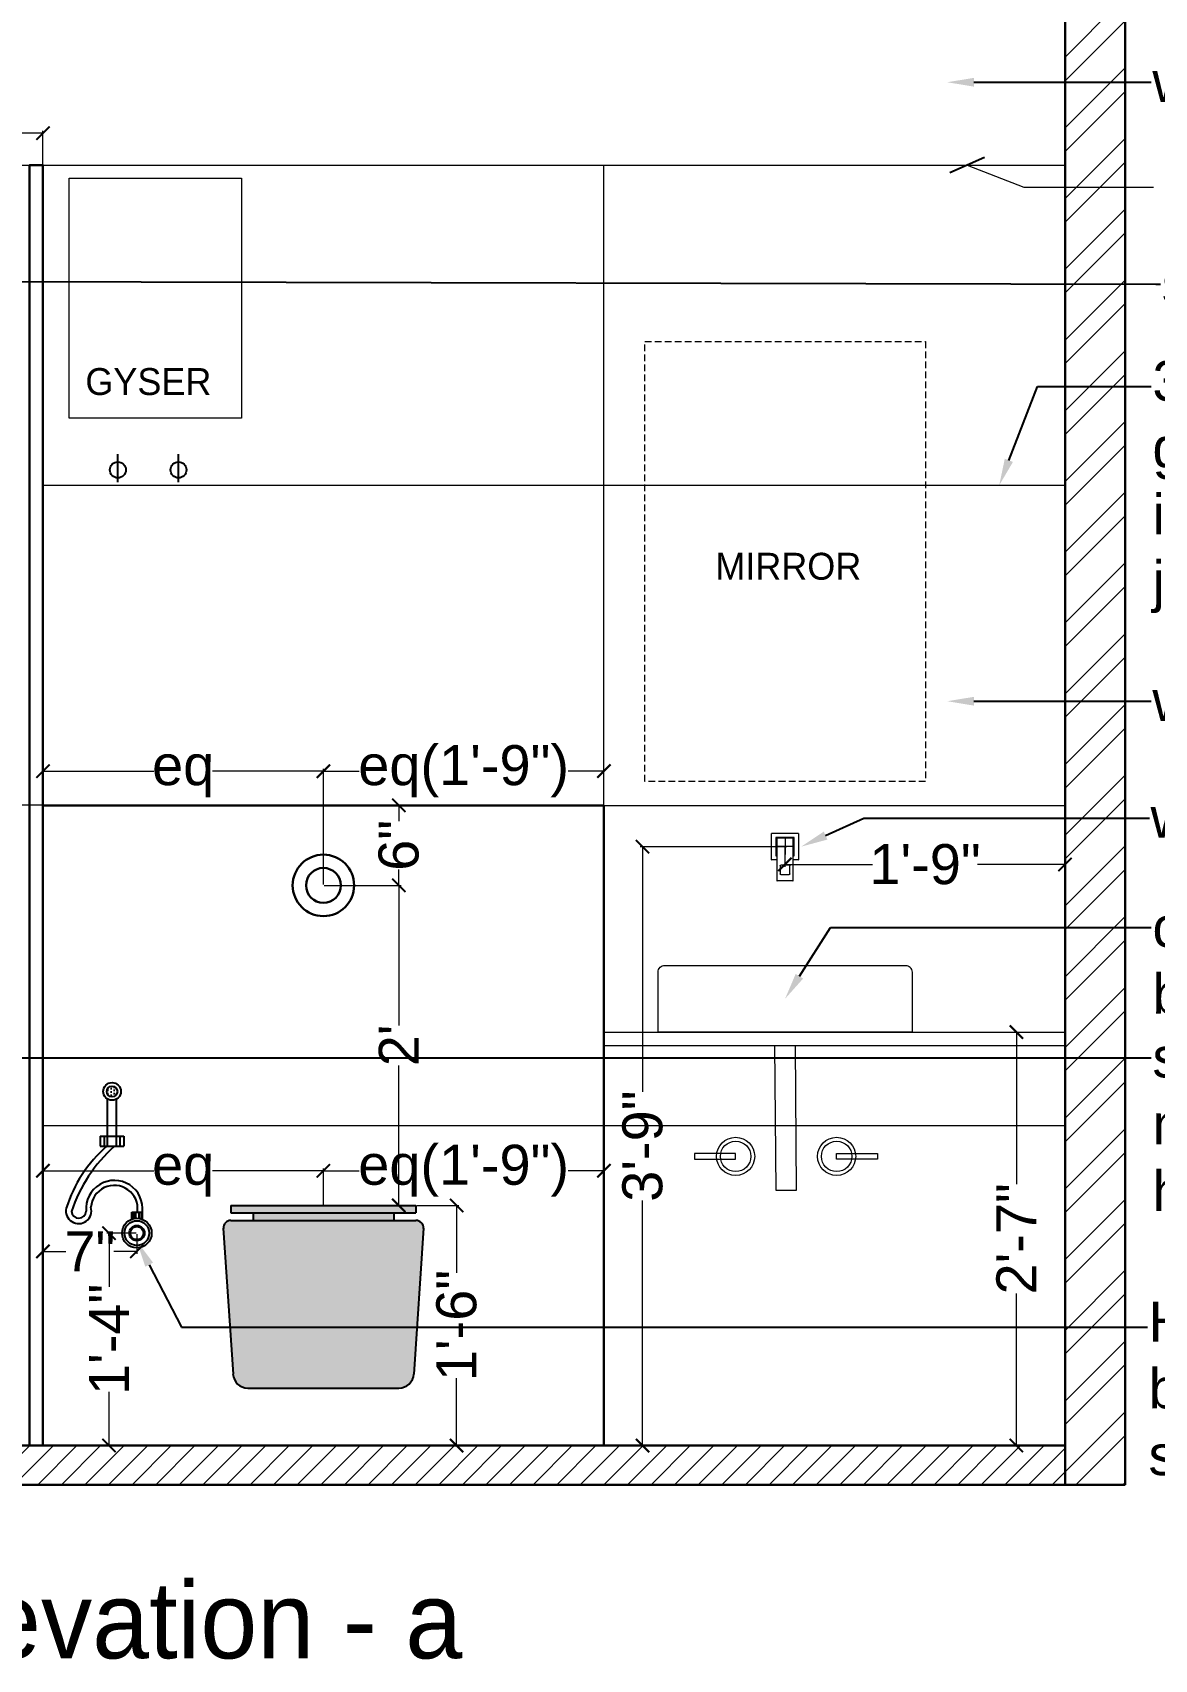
# Model space of a CAD drawing. Header units: millimetres. Extents: x 56222 to 3066687, y -650199 to -121287.
# Drawn here: x 155892.5 to 155976.6, y -181082.9 to -180960.9 of the extents above; entities that cross this region are included whole.
import ezdxf
from ezdxf import colors
from ezdxf.entities.mleader import LeaderData, LeaderLine
from ezdxf.math import Vec2, Vec3

# ---------------------------------------------------------------- set-up
doc = ezdxf.new("R2010")
doc.units = ezdxf.units.MM
doc.header["$MEASUREMENT"] = 0
doc.header["$PDMODE"] = 35
doc.linetypes.add('00 . GROUND FLOOR$0$DASHED', pattern=[0.75, 0.5, -0.25])
doc.layers.get('Defpoints').update_dxf_attribs({"color": 220})
for name, color, linetype, lineweight in [('dim05', 1, 'Continuous', 13), ('ELEC.', 5, 'Continuous', 20), ('Flooring', 253, 'Continuous', 30), ('FURNITUER', 250, 'Continuous', 13), ('FURNITURE', 32, 'Continuous', 9), ('HACHA', 253, 'Continuous', 5), ('INT-MISCELLENOUS', 250, 'Continuous', 0), ('LABALLING', 1, 'Continuous', 25), ('sec. mark', 5, 'Continuous', 25), ('Text', 7, 'Continuous', 15), ('TILE', 14, 'Continuous', 9), ('UTILITY', 48, 'Continuous', 9), ('wall', 7, 'Continuous', 30)]:
    doc.layers.add(name, color=color, linetype=linetype, lineweight=lineweight)
doc.layers.add('hatch', color=253, linetype='Continuous', lineweight=0, transparency=0.4)
doc.layers.add('SANIT', color=232, linetype='Continuous')
doc.layers.add('str coll', color=6, linetype='Continuous')
doc.styles.add('Aerial', font='arial.ttf')
doc.styles.add('DATE', font='swissc.ttf', dxfattribs={"height": 6.75})
doc.styles.get("Standard").update_dxf_attribs({"font": 'arial.ttf', "height": 6})
doc.styles.add('TALIB PATEL', font='swissk.ttf', dxfattribs={"height": 7.5})
doc.styles.add('The Thakors 3 inches', font='arial.ttf', dxfattribs={"height": 3})
doc.dimstyles.new('NEW ', dxfattribs={"dimtxt": 3, "dimasz": 2, "dimexe": 1, "dimexo": 1, "dimgap": 0.089996, "dimtad": 0, "dimtoh": 1, "dimzin": 3, "dimdsep": 46, "dimlunit": 4, "dimtxsty": 'Aerial', "dimblk": 'OBLIQUE', "dimcen": 0.089996, "dimdle": 1, "dimclrd": 252, "dimclre": 252, "dimclrt": 7, "dimadec": 0, "dimazin": 1, "dimtfac": 1, "dimtdec": 0, "dimtofl": 0, "dimtmove": 1, "dimatfit": 3, "dimldrblk": 'OBLIQUE', "dimfxl": 1, "dimtolj": 1, "dimtzin": 0, "dimlwd": 5, "dimlwe": 5, "dimarcsym": 0})
doc.dimstyles.new('The Thakors 3 inches', dxfattribs={"dimtxt": 3, "dimasz": 1, "dimexe": 0.179993, "dimexo": 0.0625, "dimgap": 0.089996, "dimtad": 0, "dimzin": 0, "dimdsep": 46, "dimlunit": 4, "dimtxsty": 'The Thakors 3 inches', "dimblk": 'ARCHTICK', "dimcen": 0.089996, "dimclrd": 256, "dimclre": 252, "dimclrt": 256, "dimadec": 0, "dimazin": 0, "dimtfac": 0.799988, "dimtofl": 0, "dimtmove": 1, "dimatfit": 3, "dimfxl": 1, "dimtolj": 1, "dimtzin": 0, "dimlwd": -1, "dimlwe": 13, "dimarcsym": 0})

# ---------------------------------------------------------------- blocks, each defined once
blk = doc.blocks.new('sda sdasd')
at = {"ltscale": 0.25, "true_color": 0xffffff}
h = blk.add_hatch(color=7, dxfattribs=at)
h.dxf.hatch_style = 1
h.paths.add_polyline_path([(46521.76, -32072.17, 0.433848), (46521.2, -32071.58), (46507.32, -32071.58, 0.433848), (46506.76, -32072.17), (46507.49, -32083.1, 0.394848), (46508.6, -32084.15), (46519.92, -32084.15, 0.394848), (46521.03, -32083.1)])
h.paths.add_polyline_path([(46521.2, -32070.46), (46507.32, -32070.46), (46507.32, -32071.02), (46521.2, -32071.02)])
h.paths.add_polyline_path([(46519.53, -32071.02), (46508.99, -32071.02), (46508.99, -32071.58), (46519.53, -32071.58)])
at = {"layer": 'SANIT'}
for p, q in [((46507.32, -32070.46), (46507.32, -32071.02)), ((46507.32, -32070.46), (46521.2, -32070.46)), ((46521.2, -32070.46), (46521.2, -32071.02)), ((46507.32, -32071.02), (46521.2, -32071.02)), ((46507.32, -32071.58), (46521.2, -32071.58)), ((46508.99, -32071.02), (46508.99, -32071.58)), ((46519.53, -32071.02), (46519.53, -32071.58)), ((46506.76, -32072.17), (46507.49, -32083.1)), ((46521.76, -32072.17), (46521.03, -32083.1)), ((46508.6, -32084.15), (46519.92, -32084.15))]:
    blk.add_line(p, q, dxfattribs=at)
for centre, radius, start, end in [((46507.32, -32072.14), 0.558, 90, 183.8141), ((46521.2, -32072.14), 0.558, 356.1859, 90), ((46508.6, -32083.03), 1.12, 183.8141, 270), ((46519.92, -32083.03), 1.12, 270, 356.1859)]:
    blk.add_arc(centre, radius, start, end, dxfattribs=at)
blk = doc.blocks.new('HANDSPRAY')
at = {"layer": 'SANIT'}
h = blk.add_hatch(dxfattribs=at)
h.set_pattern_fill('DOTS', color=256, scale=100, angle=270, style=0)
h.set_pattern_definition([(90, (24140.49514, 35168.0262), (0.2395833333, 0.1197916667), [0, -0.2395833333])])
h.paths.add_polyline_path([(20863.85, 3019.23, -1), (20863.05, 3019.23, -1)])
for p, q in [((20863.11, 3015.12), (20863.11, 3018.66)), ((20863.79, 3015.12), (20863.79, 3018.66)), ((20862.56, 3015.89), (20862.86, 3015.89)), ((20862.56, 3015.89), (20862.56, 3015.12)), ((20862.86, 3015.89), (20862.86, 3015.12)), ((20864.04, 3015.89), (20864.33, 3015.89)), ((20864.04, 3015.89), (20864.04, 3015.12)), ((20864.33, 3015.89), (20864.33, 3015.12)), ((20862.56, 3015.12), (20864.33, 3015.12)), ((20864.94, 3010.18), (20865.73, 3010.18)), ((20864.94, 3009.63), (20864.94, 3010.18)), ((20865.05, 3010.18), (20865.05, 3009.68)), ((20865.17, 3009.53), (20865.17, 3009.52)), ((20865.21, 3010.18), (20865.21, 3009.71)), ((20865.47, 3010.18), (20865.47, 3009.7)), ((20865.5, 3009.53), (20865.5, 3009.51)), ((20865.63, 3010.18), (20865.63, 3009.66)), ((20865.73, 3009.63), (20865.73, 3010.18))]:
    blk.add_line(p, q, dxfattribs=at)
blk.add_lwpolyline([(20862.86, 3015.89), (20864.33, 3015.89)], dxfattribs=at)
for centre, radius in [((20863.45, 3019.23), 0.663), ((20863.45, 3019.23), 0.398), ((20865.31, 3008.61), 1.11), ((20865.31, 3008.61), 0.929), ((20865.31, 3008.61), 0.575), ((20865.31, 3008.61), 0.486)]:
    blk.add_circle(centre, radius, dxfattribs=at)
for centre, radius, start, end in [((20869.69, 3007.47), 10.13, 130.9639, 162.7048), ((20871.18, 3006.67), 11.34, 131.8666, 161.6382), ((20863.62, 3010.44), 2.12, 353.1553, 184.7321), ((20863.62, 3010.44), 1.75, 353.1553, 176.3727), ((20860.95, 3010.28), 0.955, 168.0925, 16.222), ((20860.96, 3010.27), 0.543, 182.6562, 359.3006)]:
    blk.add_arc(centre, radius, start, end, dxfattribs=at)
blk = doc.blocks.new('28')
at = {"layer": 'INT-MISCELLENOUS'}
for p, q in [((2733.9, 15158.2), (2733.9, 15225.2)), ((2734.4, 15225.7), (2801.4, 15225.7)), ((2801.9, 15225.2), (2801.9, 15158.2)), ((2744.3, 15214.9), (2744.3, 15168.6)), ((2744.3, 15213.6), (2744.3, 15169.9)), ((2744.5, 15213.6), (2744.5, 15169.9)), ((2791.1, 15215.4), (2744.8, 15215.4)), ((2746.2, 15213), (2745, 15190.5)), ((2745, 15190.5), (2745, 15169.3)), ((2789.8, 15215.3), (2746.1, 15215.3)), ((2789.8, 15215.1), (2746.1, 15215.1)), ((2746.2, 15213), (2747.5, 15211.6)), ((2789.1, 15213.5), (2746.7, 15213.5)), ((2747.5, 15211.6), (2747.5, 15104.8)), ((2787.9, 15191.7), (2747.9, 15191.7)), ((2762.9, 15191.7), (2772.9, 15191.7)), ((2767.9, 15211.7), (2767.9, 15171.7)), ((2788.3, 15211.6), (2789.6, 15213)), ((2788.3, 15104.8), (2788.3, 15211.6)), ((2790.9, 15190.5), (2789.6, 15213)), ((2790.9, 15169.3), (2790.9, 15190.5)), ((2791.3, 15169.9), (2791.3, 15213.6)), ((2791.5, 15169.9), (2791.5, 15213.6)), ((2791.6, 15168.6), (2791.6, 15214.9)), ((2747.3, 15157.7), (2734.4, 15157.7)), ((2745.5, 15168.8), (2745.5, 15168.8)), ((2745.5, 15168.8), (2747.3, 15168.8)), ((2746.1, 15168.3), (2747.3, 15168.3)), ((2746.1, 15168.1), (2747.3, 15168.1)), ((2747.3, 15166.5), (2747.3, 15104.8)), ((2755.7, 15142.8), (2755.7, 15122.3)), ((2778.2, 15144.8), (2757.7, 15144.8)), ((2780.2, 15122.3), (2780.2, 15142.8)), ((2788.5, 15104.8), (2788.5, 15166.5)), ((2801.4, 15157.7), (2788.5, 15157.7)), ((2788.6, 15168.8), (2790.4, 15168.8)), ((2788.6, 15168.3), (2789.8, 15168.3)), ((2788.6, 15168.1), (2791.1, 15168.1)), ((2788.6, 15168.1), (2789.8, 15168.1)), ((2790.4, 15168.8), (2790.4, 15168.8)), ((2748, 15104.3), (2747.8, 15104.3)), ((2787.8, 15104.3), (2748, 15104.3)), ((2757.7, 15120.3), (2778.2, 15120.3)), ((2788, 15104.3), (2787.8, 15104.3))]:
    blk.add_line(p, q, dxfattribs=at)
for centre, radius, start, end in [((2734.4, 15225.2), 0.5, 90, 180), ((2801.4, 15225.2), 0.5, 0, 90), ((2744.8, 15214.9), 0.5, 90, 180), ((2746.1, 15213.6), 1.75, 90, 180), ((2746.1, 15213.6), 1.54, 90, 180), ((2745.5, 15190.5), 0.5, 176.8709, 180.0001), ((2746.7, 15213), 0.5, 90, 176.8709), ((2789.1, 15213), 0.5, 3.1291, 90), ((2789.8, 15213.6), 1.75, 0, 90), ((2789.8, 15213.6), 1.54, 0, 90), ((2790.4, 15190.5), 0.5, 0, 3.1291), ((2791.1, 15214.9), 0.5, 0, 90), ((2734.4, 15158.2), 0.5, 180, 270), ((2746.1, 15169.9), 1.75, 180, 270), ((2744.8, 15168.6), 0.5, 180, 270), ((2746.1, 15169.9), 1.54, 180, 270), ((2745.5, 15169.3), 0.5, 180.0001, 270), ((2789.8, 15169.9), 1.75, 270, 0), ((2789.8, 15169.9), 1.54, 270, 0), ((2790.4, 15169.3), 0.5, 270, 359.9999), ((2791.1, 15168.6), 0.5, 270, 0), ((2801.4, 15158.2), 0.5, 270, 0), ((2747.8, 15104.8), 0.5, 180, 270), ((2788, 15104.8), 0.5, 270, 0)]:
    blk.add_arc(centre, radius, start, end, dxfattribs=at)
blk.add_ellipse((2788.9, 15166.5), major_axis=(0, -3.5), ratio=0.087489, start_param=4.267199, end_param=4.712542, dxfattribs=at)
for points, knots in [([(2747.3, 15169.3), (2747.3, 15169.3), (2747.3, 15169.2), (2747.3, 15168.8), (2747.3, 15168.3), (2747.3, 15167.5), (2747.3, 15166.8), (2747.3, 15166.5)], [0.1341546, 0.1341546, 0.1341546, 0.1341546, 0.2729105, 0.4084535, 0.5742392, 0.7712264, 1, 1, 1, 1]), ([(2755.7, 15142.8), (2755.7, 15143.1), (2755.8, 15143.6), (2756.3, 15144.3), (2756.9, 15144.7), (2757.4, 15144.8), (2757.7, 15144.8)], [0, 0, 0, 0, 0.263778, 0.516477, 0.767899, 1, 1, 1, 1]), ([(2778.2, 15144.8), (2778.4, 15144.8), (2779, 15144.7), (2779.7, 15144.2), (2780.1, 15143.5), (2780.2, 15143), (2780.2, 15142.8)], [0, 0, 0, 0, 0.263778, 0.516477, 0.767899, 1, 1, 1, 1]), ([(2788.6, 15167.9), (2788.6, 15167.9), (2788.6, 15168.2), (2788.6, 15168.6), (2788.6, 15169), (2788.7, 15169.3), (2788.7, 15169.4), (2788.7, 15169.5)], [0, 0, 0, 0, 0.01693, 0.2332864, 0.4356781, 0.6238469, 0.7791071, 0.7791071, 0.7791071, 0.7791071]), ([(2757.7, 15120.3), (2757.4, 15120.3), (2756.8, 15120.4), (2756.2, 15120.9), (2755.8, 15121.5), (2755.7, 15122.1), (2755.7, 15122.3)], [0, 0, 0, 0, 0.263778, 0.516477, 0.767899, 1, 1, 1, 1]), ([(2780.2, 15122.3), (2780.2, 15122), (2780.1, 15121.5), (2779.6, 15120.8), (2778.9, 15120.4), (2778.4, 15120.3), (2778.2, 15120.3)], [0, 0, 0, 0, 0.263778, 0.516477, 0.767899, 1, 1, 1, 1])]:
    blk.add_open_spline(points, degree=3, knots=knots, dxfattribs=at)
blk = doc.blocks.new('_ArchTick')
at = {"color": 0, "linetype": 'ByBlock', "const_width": 0.15}
blk.add_lwpolyline([(-0.5, -0.5), (0.5, 0.5)], dxfattribs=at)
blk = doc.blocks.new('*D540')
at = {"layer": 'Defpoints', "color": 0, "lineweight": 25, "transparency": 16777216}
for p in [(155893.28, -180968.49), (155893.28, -180976.18), (155869.31, -180976.93)]:
    blk.add_point(p, dxfattribs=at)
at = {"layer": 'dim05', "color": 252, "lineweight": 13, "transparency": 16777216}
for p, q in [((155869.31, -180976.87), (155869.31, -180968.31)), ((155893.28, -180976.12), (155893.28, -180968.31))]:
    blk.add_line(p, q, dxfattribs=at)
at = {"layer": 'dim05', "color": 152, "transparency": 16777216}
for p, q in [((155869.31, -180968.49), (155876.06, -180968.49)), ((155893.28, -180968.49), (155886.52, -180968.49))]:
    blk.add_line(p, q, dxfattribs=at)
at = {"layer": 'dim05', "color": 152, "transparency": 16777216, "rotation": 180}
blk.add_blockref('_ArchTick', (155869.31, -180968.49), dxfattribs=at)
at = {"layer": 'dim05', "color": 152, "transparency": 16777216}
blk.add_blockref('_ArchTick', (155893.28, -180968.49), dxfattribs=at)
at = {"layer": 'dim05', "lineweight": 35, "transparency": 16777216, "insert": (155881.29, -180968.49), "char_height": 3, "attachment_point": 5, "style": 'The Thakors 3 inches'}
blk.add_mtext("\\A1;eq(2')", dxfattribs=at)
blk = doc.blocks.new('*D547')
at = {"layer": 'Defpoints', "color": 0, "lineweight": 25, "transparency": 16777216}
for p in [(155900.32, -181050.96), (155898.24, -181066.88), (155900.32, -181066.88, 0)]:
    blk.add_point(p, dxfattribs=at)
at = {"layer": 'dim05', "color": 252, "lineweight": 13, "transparency": 16777216}
for p, q in [((155900.26, -181050.96), (155898.06, -181050.96)), ((155900.26, -181066.88), (155898.06, -181066.88))]:
    blk.add_line(p, q, dxfattribs=at)
at = {"layer": 'dim05', "color": 152, "transparency": 16777216}
for p, q in [((155898.24, -181050.96), (155898.24, -181054.98)), ((155898.24, -181066.88), (155898.24, -181062.86))]:
    blk.add_line(p, q, dxfattribs=at)
for p, rotation in [((155898.24, -181050.96), 90), ((155898.24, -181066.88), 270)]:
    blk.add_blockref('_ArchTick', p, dxfattribs=dict(at, rotation=rotation))
at = {"layer": 'dim05', "lineweight": 35, "transparency": 16777216, "insert": (155898.24, -181058.92), "char_height": 3, "attachment_point": 5, "rotation": 90, "style": 'The Thakors 3 inches'}
blk.add_mtext('\\A1;1\'-4"', dxfattribs=at)
blk = doc.blocks.new('*D548')
at = {"layer": 'Defpoints', "color": 0, "lineweight": 25, "transparency": 16777216}
for p in [(155893.28, -181050.6), (155900.32, -181050.96), (155893.28, -181052.32)]:
    blk.add_point(p, dxfattribs=at)
at = {"layer": 'dim05', "color": 252, "lineweight": 13, "transparency": 16777216}
for p, q in [((155893.28, -181050.67), (155893.28, -181052.5)), ((155900.32, -181051.02), (155900.32, -181052.5))]:
    blk.add_line(p, q, dxfattribs=at)
at = {"layer": 'dim05', "color": 152, "transparency": 16777216}
for p, q in [((155893.28, -181052.32), (155895, -181052.32)), ((155900.32, -181052.32), (155898.6, -181052.32))]:
    blk.add_line(p, q, dxfattribs=at)
at = {"layer": 'dim05', "color": 152, "transparency": 16777216, "rotation": 180}
blk.add_blockref('_ArchTick', (155893.28, -181052.32), dxfattribs=at)
at = {"layer": 'dim05', "color": 152, "transparency": 16777216}
blk.add_blockref('_ArchTick', (155900.32, -181052.32), dxfattribs=at)
at = {"layer": 'dim05', "lineweight": 35, "transparency": 16777216, "insert": (155896.8, -181052.32), "char_height": 3, "attachment_point": 5, "style": 'The Thakors 3 inches'}
blk.add_mtext('\\A1;7"', dxfattribs=at)
blk = doc.blocks.new('*D549')
at = {"layer": 'Defpoints', "color": 0, "lineweight": 25, "transparency": 16777216}
for p in [(155914.3, -181046.28), (155893.28, -181047.74), (155914.3, -181048.88)]:
    blk.add_point(p, dxfattribs=at)
at = {"layer": 'dim05', "color": 252, "lineweight": 13, "transparency": 16777216}
for p, q in [((155893.28, -181047.68), (155893.28, -181046.1)), ((155914.3, -181048.82), (155914.3, -181046.1))]:
    blk.add_line(p, q, dxfattribs=at)
at = {"layer": 'dim05', "color": 152, "transparency": 16777216}
for p, q in [((155893.28, -181046.28), (155901.6, -181046.28)), ((155914.3, -181046.28), (155905.98, -181046.28))]:
    blk.add_line(p, q, dxfattribs=at)
at = {"layer": 'dim05', "color": 152, "transparency": 16777216, "rotation": 180}
blk.add_blockref('_ArchTick', (155893.28, -181046.28), dxfattribs=at)
at = {"layer": 'dim05', "color": 152, "transparency": 16777216}
blk.add_blockref('_ArchTick', (155914.3, -181046.28), dxfattribs=at)
at = {"layer": 'dim05', "lineweight": 35, "transparency": 16777216, "insert": (155903.79, -181046.28), "char_height": 3, "attachment_point": 5, "style": 'The Thakors 3 inches'}
blk.add_mtext('\\A1;eq', dxfattribs=at)
blk = doc.blocks.new('*D550')
at = {"layer": 'Defpoints', "color": 0, "lineweight": 25, "transparency": 16777216}
for p in [(155935.32, -181046.28, -0.05), (155935.32, -181046.28), (155914.3, -181048.88)]:
    blk.add_point(p, dxfattribs=at)
at = {"layer": 'dim05', "color": 252, "lineweight": 13, "transparency": 16777216}
for p, q in [((155914.3, -181048.82), (155914.3, -181046.1)), ((155935.32, -181046.22), (155935.32, -181046.1))]:
    blk.add_line(p, q, dxfattribs=at)
at = {"layer": 'dim05', "color": 152, "transparency": 16777216}
for p, q in [((155914.3, -181046.28), (155916.97, -181046.28)), ((155935.32, -181046.28), (155932.65, -181046.28))]:
    blk.add_line(p, q, dxfattribs=at)
at = {"layer": 'dim05', "color": 152, "transparency": 16777216, "rotation": 180}
blk.add_blockref('_ArchTick', (155914.3, -181046.28), dxfattribs=at)
at = {"layer": 'dim05', "color": 152, "transparency": 16777216}
blk.add_blockref('_ArchTick', (155935.32, -181046.28), dxfattribs=at)
at = {"layer": 'dim05', "lineweight": 35, "transparency": 16777216, "insert": (155924.81, -181046.28), "char_height": 3, "attachment_point": 5, "style": 'The Thakors 3 inches'}
blk.add_mtext('\\A1;eq(1\'-9")', dxfattribs=at)
blk = doc.blocks.new('*D551')
at = {"layer": 'Defpoints', "color": 0, "lineweight": 25, "transparency": 16777216}
for p in [(155921.24, -181048.88), (155921.24, -181066.88, 0), (155924.28, -181066.88)]:
    blk.add_point(p, dxfattribs=at)
at = {"layer": 'dim05', "color": 252, "lineweight": 13, "transparency": 16777216}
for p, q in [((155921.3, -181048.88), (155924.46, -181048.88)), ((155921.3, -181066.88), (155924.46, -181066.88))]:
    blk.add_line(p, q, dxfattribs=at)
at = {"layer": 'dim05', "color": 152, "transparency": 16777216}
for p, q in [((155924.28, -181048.88), (155924.28, -181053.94)), ((155924.28, -181066.88), (155924.28, -181061.82))]:
    blk.add_line(p, q, dxfattribs=at)
for p, rotation in [((155924.28, -181048.88), 90), ((155924.28, -181066.88), 270)]:
    blk.add_blockref('_ArchTick', p, dxfattribs=dict(at, rotation=rotation))
at = {"layer": 'dim05', "lineweight": 35, "transparency": 16777216, "insert": (155924.28, -181057.88), "char_height": 3, "attachment_point": 5, "rotation": 90, "style": 'The Thakors 3 inches'}
blk.add_mtext('\\A1;1\'-6"', dxfattribs=at)
blk = doc.blocks.new('*D552')
at = {"layer": 'Defpoints', "color": 0, "lineweight": 25, "transparency": 16777216}
for p in [(155914.3, -181016.32), (155893.28, -181018.88), (155914.3, -181024.88)]:
    blk.add_point(p, dxfattribs=at)
at = {"layer": 'dim05', "color": 252, "lineweight": 13, "transparency": 16777216}
for p, q in [((155893.28, -181018.82), (155893.28, -181016.14)), ((155914.3, -181024.82), (155914.3, -181016.14))]:
    blk.add_line(p, q, dxfattribs=at)
at = {"layer": 'dim05', "color": 152, "transparency": 16777216}
for p, q in [((155893.28, -181016.32), (155901.6, -181016.32)), ((155914.3, -181016.32), (155905.98, -181016.32))]:
    blk.add_line(p, q, dxfattribs=at)
at = {"layer": 'dim05', "color": 152, "transparency": 16777216, "rotation": 180}
blk.add_blockref('_ArchTick', (155893.28, -181016.32), dxfattribs=at)
at = {"layer": 'dim05', "color": 152, "transparency": 16777216}
blk.add_blockref('_ArchTick', (155914.3, -181016.32), dxfattribs=at)
at = {"layer": 'dim05', "lineweight": 35, "transparency": 16777216, "insert": (155903.79, -181016.32), "char_height": 3, "attachment_point": 5, "style": 'The Thakors 3 inches'}
blk.add_mtext('\\A1;eq', dxfattribs=at)
blk = doc.blocks.new('*D553')
at = {"layer": 'Defpoints', "color": 0, "lineweight": 25, "transparency": 16777216}
for p in [(155935.32, -181016.32), (155935.32, -181018.88), (155914.3, -181024.88)]:
    blk.add_point(p, dxfattribs=at)
at = {"layer": 'dim05', "color": 252, "lineweight": 13, "transparency": 16777216}
for p, q in [((155914.3, -181024.82), (155914.3, -181016.14)), ((155935.32, -181018.82), (155935.32, -181016.14))]:
    blk.add_line(p, q, dxfattribs=at)
at = {"layer": 'dim05', "color": 152, "transparency": 16777216}
for p, q in [((155914.3, -181016.32), (155916.97, -181016.32)), ((155935.32, -181016.32), (155932.65, -181016.32))]:
    blk.add_line(p, q, dxfattribs=at)
at = {"layer": 'dim05', "color": 152, "transparency": 16777216, "rotation": 180}
blk.add_blockref('_ArchTick', (155914.3, -181016.32), dxfattribs=at)
at = {"layer": 'dim05', "color": 152, "transparency": 16777216}
blk.add_blockref('_ArchTick', (155935.32, -181016.32), dxfattribs=at)
at = {"layer": 'dim05', "lineweight": 35, "transparency": 16777216, "insert": (155924.81, -181016.32), "char_height": 3, "attachment_point": 5, "style": 'The Thakors 3 inches'}
blk.add_mtext('\\A1;eq(1\'-9")', dxfattribs=at)
blk = doc.blocks.new('*D554')
at = {"layer": 'Defpoints', "color": 0, "lineweight": 25, "transparency": 16777216}
for p in [(155914.3, -181024.88), (155912.84, -181048.88), (155919.95, -181048.88)]:
    blk.add_point(p, dxfattribs=at)
at = {"layer": 'dim05', "color": 252, "lineweight": 13, "transparency": 16777216}
for p, q in [((155914.36, -181024.88), (155920.13, -181024.88)), ((155912.9, -181048.88), (155920.13, -181048.88))]:
    blk.add_line(p, q, dxfattribs=at)
at = {"layer": 'dim05', "color": 152, "transparency": 16777216}
for p, q in [((155919.95, -181024.88), (155919.95, -181035.39)), ((155919.95, -181048.88), (155919.95, -181038.38))]:
    blk.add_line(p, q, dxfattribs=at)
for p, rotation in [((155919.95, -181024.88), 90), ((155919.95, -181048.88), 270)]:
    blk.add_blockref('_ArchTick', p, dxfattribs=dict(at, rotation=rotation))
at = {"layer": 'dim05', "lineweight": 35, "transparency": 16777216, "insert": (155919.95, -181036.88), "char_height": 3, "attachment_point": 5, "rotation": 90, "style": 'The Thakors 3 inches'}
blk.add_mtext("\\A1;2'", dxfattribs=at)
blk = doc.blocks.new('*D555')
at = {"layer": 'Defpoints', "color": 0, "lineweight": 25, "transparency": 16777216}
for p in [(155914.3, -181018.88), (155919.95, -181018.88), (155914.3, -181024.88)]:
    blk.add_point(p, dxfattribs=at)
at = {"layer": 'dim05', "color": 252, "lineweight": 13, "transparency": 16777216}
for p, q in [((155914.36, -181018.88), (155920.13, -181018.88)), ((155914.36, -181024.88), (155920.13, -181024.88))]:
    blk.add_line(p, q, dxfattribs=at)
at = {"layer": 'dim05', "color": 152, "transparency": 16777216}
for p, q in [((155919.95, -181018.88), (155919.95, -181020.06)), ((155919.95, -181024.88), (155919.95, -181023.7))]:
    blk.add_line(p, q, dxfattribs=at)
for p, rotation in [((155919.95, -181018.88), 90), ((155919.95, -181024.88), 270)]:
    blk.add_blockref('_ArchTick', p, dxfattribs=dict(at, rotation=rotation))
at = {"layer": 'dim05', "lineweight": 35, "transparency": 16777216, "insert": (155919.95, -181021.88), "char_height": 3, "attachment_point": 5, "rotation": 90, "style": 'The Thakors 3 inches'}
blk.add_mtext('\\A1;6"', dxfattribs=at)
blk = doc.blocks.new('*D556')
at = {"layer": 'Defpoints', "color": 0, "lineweight": 25, "transparency": 16777216}
for p in [(155948.89, -181021.98), (155969.88, -181021.98, -0.05), (155969.88, -181023.31)]:
    blk.add_point(p, dxfattribs=at)
at = {"layer": 'dim05', "color": 252, "lineweight": 13, "transparency": 16777216}
for p, q in [((155948.89, -181022.04), (155948.89, -181023.49)), ((155969.88, -181022.04), (155969.88, -181023.49))]:
    blk.add_line(p, q, dxfattribs=at)
at = {"layer": 'dim05', "color": 152, "transparency": 16777216}
for p, q in [((155948.89, -181023.31), (155955.45, -181023.31)), ((155969.88, -181023.31), (155963.32, -181023.31))]:
    blk.add_line(p, q, dxfattribs=at)
at = {"layer": 'dim05', "color": 152, "transparency": 16777216, "rotation": 180}
blk.add_blockref('_ArchTick', (155948.89, -181023.31), dxfattribs=at)
at = {"layer": 'dim05', "color": 152, "transparency": 16777216}
blk.add_blockref('_ArchTick', (155969.88, -181023.31), dxfattribs=at)
at = {"layer": 'dim05', "lineweight": 35, "transparency": 16777216, "insert": (155959.39, -181023.31), "char_height": 3, "attachment_point": 5, "style": 'The Thakors 3 inches'}
blk.add_mtext('\\A1;1\'-9"', dxfattribs=at)
blk = doc.blocks.new('*D557')
at = {"layer": 'Defpoints', "color": 0, "lineweight": 25, "transparency": 16777216}
for p in [(155948.89, -181021.98), (155938.22, -181066.88), (155948.89, -181066.88, 0)]:
    blk.add_point(p, dxfattribs=at)
at = {"layer": 'dim05', "color": 252, "lineweight": 13, "transparency": 16777216}
for p, q in [((155948.83, -181021.98), (155938.04, -181021.98)), ((155948.83, -181066.88), (155938.04, -181066.88))]:
    blk.add_line(p, q, dxfattribs=at)
at = {"layer": 'dim05', "color": 152, "transparency": 16777216}
for p, q in [((155938.22, -181021.98), (155938.22, -181040.35)), ((155938.22, -181066.88), (155938.22, -181048.5))]:
    blk.add_line(p, q, dxfattribs=at)
for p, rotation in [((155938.22, -181021.98), 90), ((155938.22, -181066.88), 270)]:
    blk.add_blockref('_ArchTick', p, dxfattribs=dict(at, rotation=rotation))
at = {"layer": 'dim05', "lineweight": 35, "transparency": 16777216, "insert": (155938.22, -181044.43), "char_height": 3, "attachment_point": 5, "rotation": 90, "style": 'The Thakors 3 inches'}
blk.add_mtext('\\A1;3\'-9"', dxfattribs=at)
blk = doc.blocks.new('*D563')
at = {"layer": 'Defpoints', "color": 0, "lineweight": 25, "transparency": 16777216}
for p in [(155894.85, -181018.88), (155888.94, -181066.88), (155894.85, -181066.88, 0)]:
    blk.add_point(p, dxfattribs=at)
at = {"layer": 'dim05', "color": 252, "lineweight": 13, "transparency": 16777216}
for p, q in [((155894.79, -181018.88), (155888.76, -181018.88)), ((155894.79, -181066.88), (155888.76, -181066.88))]:
    blk.add_line(p, q, dxfattribs=at)
at = {"layer": 'dim05', "color": 152, "transparency": 16777216}
for p, q in [((155888.94, -181018.88), (155888.94, -181041.35)), ((155888.94, -181066.88), (155888.94, -181044.41))]:
    blk.add_line(p, q, dxfattribs=at)
for p, rotation in [((155888.94, -181018.88), 90), ((155888.94, -181066.88), 270)]:
    blk.add_blockref('_ArchTick', p, dxfattribs=dict(at, rotation=rotation))
at = {"layer": 'dim05', "lineweight": 35, "transparency": 16777216, "insert": (155888.94, -181042.88), "char_height": 3, "attachment_point": 5, "rotation": 90, "style": 'The Thakors 3 inches'}
blk.add_mtext("\\A1;4'", dxfattribs=at)
blk = doc.blocks.new('*D564')
at = {"layer": 'Defpoints', "color": 0, "lineweight": 25, "transparency": 16777216}
for p in [(155963.52, -181035.88), (155963.52, -181066.88, 0), (155966.23, -181066.88)]:
    blk.add_point(p, dxfattribs=at)
at = {"layer": 'dim05', "color": 252, "lineweight": 13, "transparency": 16777216}
for p, q in [((155963.59, -181035.88), (155966.41, -181035.88)), ((155963.59, -181066.88), (155966.41, -181066.88))]:
    blk.add_line(p, q, dxfattribs=at)
at = {"layer": 'dim05', "color": 152, "transparency": 16777216}
for p, q in [((155966.23, -181035.88), (155966.23, -181047.28)), ((155966.23, -181066.88), (155966.23, -181055.48))]:
    blk.add_line(p, q, dxfattribs=at)
for p, rotation in [((155966.23, -181035.88), 90), ((155966.23, -181066.88), 270)]:
    blk.add_blockref('_ArchTick', p, dxfattribs=dict(at, rotation=rotation))
at = {"layer": 'dim05', "lineweight": 35, "transparency": 16777216, "insert": (155966.23, -181051.38), "char_height": 3, "attachment_point": 5, "rotation": 90, "style": 'The Thakors 3 inches'}
blk.add_mtext('\\A1;2\'-7"', dxfattribs=at)
blk = doc.blocks.new('_Oblique')
at = {"layer": 'wall', "color": 0, "lineweight": -2}
blk.add_line((-0.5, -0.5), (0.5, 0.5), dxfattribs=at)

msp = doc.modelspace()

# ---------------------------------------------------------------- hatches: boundary and pattern name
at = {"layer": 'hatch', "ltscale": 10}
h = msp.add_hatch(dxfattribs=at)
h.set_pattern_fill('ANSI32', color=256, scale=10, style=0)
h.set_pattern_definition([(45, (-3165268.7084, 329560.781), (-2.6516504294, 2.6516504294), []), (45, (-3165266.9407, 329560.781), (-2.6516504294, 2.6516504294), [])])
h.paths.add_polyline_path([(155845.326, -180958.818), (155836.336, -180958.818), (155836.336, -180970.881), (155845.326, -180970.881)])
h.paths.add_polyline_path([(155974.377, -180958.818), (155969.877, -180958.818), (155969.877, -181069.818), (155974.377, -181069.818)])
h.paths.add_polyline_path([(155845.336, -180997.818), (155836.336, -180997.818), (155836.336, -181069.818), (155845.336, -181069.818), (155845.336, -181066.881)])
at = {"layer": 'hatch'}
h = msp.add_hatch(dxfattribs=at)
h.set_pattern_fill('ANSI31', color=256, scale=10)
h.set_pattern_definition([(45, (-3165268.7084, 329560.7812), (-0.8838834765, 0.8838834765), [])])
h.paths.add_polyline_path([(155845.336, -181066.881), (155969.877, -181066.881), (155969.877, -181069.818), (155845.336, -181069.818)])

# ---------------------------------------------------------------- linework, layer by layer
at = {"ltscale": 8}
for p, q in [((155898.899, -180994.66, 0.139), (155898.899, -180992.547, 0.139)), ((155903.442, -180994.66, 0.139), (155903.442, -180992.547, 0.139))]:
    msp.add_line(p, q, dxfattribs=at)
for centre in [(155898.899, -180993.731, 0.139), (155903.442, -180993.731, 0.139)]:
    msp.add_circle(centre, 0.596, dxfattribs=at)
at = {"color": 3, "lineweight": 30, "ltscale": 0.25}
for radius in [2.304, 1.304]:
    msp.add_circle((155914.3, -181024.881, 0.139), radius, dxfattribs=at)
at = {"layer": 'Flooring', "ltscale": 4}
msp.add_line((155845.336, -181066.881, 0.139), (155969.877, -181066.881, 0.139), dxfattribs=at)
at = {"layer": 'FURNITUER', "color": 5, "lineweight": 18, "elevation": 0.139}
msp.add_lwpolyline([(155895.252, -180971.847), (155908.174, -180971.847), (155908.174, -180989.847), (155895.252, -180989.847)], close=True, dxfattribs=at)
at = {"layer": 'HACHA', "color": 5, "lineweight": 30, "elevation": 0.139}
msp.add_lwpolyline([(155893.279, -181066.881), (155893.279, -180970.881), (155892.279, -180970.881), (155892.279, -181066.881), (155893.279, -181066.881)], dxfattribs=at)
at = {"layer": 'HACHA', "color": 5, "linetype": '00 . GROUND FLOOR$0$DASHED', "lineweight": 5, "elevation": 0.139}
msp.add_lwpolyline([(155938.379, -180984.093), (155959.418, -180984.093), (155959.418, -181017.087), (155938.379, -181017.087)], close=True, dxfattribs=at)
at = {"layer": 'str coll', "color": 252, "lineweight": 5, "true_color": 0x939598, "elevation": 0.139}
for points in [[(155948.143, -181036.881), (155949.654, -181036.881), (155949.732, -181047.764), (155948.22, -181047.764)], [(155945.192, -181044.995), (155942.116, -181044.995), (155942.116, -181045.405), (155945.192, -181045.405)], [(155952.761, -181044.995), (155955.836, -181044.995), (155955.836, -181045.405), (155952.761, -181045.405)]]:
    msp.add_lwpolyline(points, close=True, dxfattribs=at)
at = {"layer": 'str coll', "color": 252, "lineweight": 5, "true_color": 0x939598}
for centre, radius in [((155945.192, -181045.2, 0.139), 1.429), ((155945.192, -181045.2, 0.139), 1.143), ((155952.761, -181045.2, 0.139), 1.429), ((155952.761, -181045.2, 0.139), 1.143)]:
    msp.add_circle(centre, radius, dxfattribs=at)
at = {"layer": 'TILE', "lineweight": 9}
for p, q in [((155845.336, -180970.881, 0.139), (155969.877, -180970.881, 0.139)), ((155935.32, -181018.881, 0.139), (155935.32, -180970.881, 0.139)), ((155893.279, -180994.881, 0.139), (155969.877, -180994.881, 0.139)), ((155893.279, -181018.881, 0.139), (155969.877, -181018.881, 0.139)), ((155893.279, -181042.881, 0.139), (155969.877, -181042.881, 0.139))]:
    msp.add_line(p, q, dxfattribs=at)
at = {"layer": 'UTILITY', "ltscale": 3, "elevation": 0.139}
msp.add_lwpolyline([(155958.415, -181035.881), (155939.382, -181035.881), (155939.382, -181031.379, -0.4142136), (155939.882, -181030.879), (155957.915, -181030.879, -0.4142136), (155958.415, -181031.379)], format="xyb", close=True, dxfattribs=at)
at = {"layer": 'wall', "lineweight": 30}
for p, q in [((155969.877, -181069.818, 0.093), (155969.877, -180958.818, 0.093)), ((155974.377, -181069.818, 0.094), (155974.377, -180958.818, 0.094)), ((155836.336, -181069.818, 0.139), (155974.377, -181069.818, 0.139))]:
    msp.add_line(p, q, dxfattribs=at)
at = {"layer": 'wall', "color": 18, "lineweight": 30, "true_color": 0x000000}
for p, q in [((155893.279, -181018.881, 0.139), (155935.32, -181018.881, 0.139)), ((155935.32, -181018.881, 0.093), (155935.32, -181066.881, 0.093))]:
    msp.add_line(p, q, dxfattribs=at)
at = {"layer": 'wall', "color": 18, "lineweight": 25, "true_color": 0x000000}
msp.add_line((155893.279, -181018.881, 0.08), (155893.279, -181066.881, 0.08), dxfattribs=at)
at = {"layer": 'wall', "color": 18, "lineweight": 9, "true_color": 0x000000}
for p, q in [((155935.32, -181035.881, 0.139), (155969.877, -181035.881, 0.139)), ((155935.32, -181036.881, 0.139), (155969.877, -181036.881, 0.139))]:
    msp.add_line(p, q, dxfattribs=at)

# ---------------------------------------------------------------- block references
at = {"layer": 'ELEC.'}
msp.add_blockref('sda sdasd', (109400.039, -148978.419, 0.139), dxfattribs=at)
at = {"layer": 'FURNITURE'}
msp.add_blockref('HANDSPRAY', (135035.009, -184059.563, 0.139), dxfattribs=at)
at = {"layer": 'INT-MISCELLENOUS', "xscale": 0.02941176470588059, "yscale": 0.02941176470588059, "zscale": 0.02941176470588059}
msp.add_blockref('28', (155867.484, -181468.792, 0.139), dxfattribs=at)

# ---------------------------------------------------------------- texts
at = {"layer": 'sec. mark', "lineweight": 20, "insert": (155873.69, -181077.097, 0.139), "char_height": 5.74001, "attachment_point": 1, "style": 'DATE'}
msp.add_mtext_dynamic_manual_height_columns('\\pxqc;{\\fCentury Gothic|b0|i0|c0|p34;\\C5;elevation - a}', width=60.21435, gutter_width=1, heights=[0], dxfattribs=at)
at = {"layer": 'Text', "color": 1, "char_height": 2.01741, "width": 1.19773, "attachment_point": 1, "style": 'TALIB PATEL'}
for s, insert in [('{\\fCentury Gothic|b0|i0|c0|p34;\\C256;GYSER}', (155896.46, -180986.098, 0.139)), ('{\\fCentury Gothic|b0|i0|c0|p34;\\C256;MIRROR}', (155943.669, -180999.947, 0.139))]:
    msp.add_mtext(s, dxfattribs=dict(at, insert=insert))

# ---------------------------------------------------------------- dimensions: what is measured, and where the dimension line sits
at = {"layer": 'dim05', "color": 1, "lineweight": 35}
for base, p1, p2, text, picture, middle in [((155893.279, -180968.491, 0.139), (155869.308, -180976.933, 0.139), (155893.279, -180976.182, 0.139), 'eq(<>)', '*D540', (155881.293, -180968.491, 0.139)), ((155914.3, -181016.318, 0.139), (155893.279, -181018.881, 0.139), (155914.3, -181024.881, 0.139), 'eq', '*D552', (155903.789, -181016.318, 0.139)), ((155935.32, -181016.318, 0.139), (155914.3, -181024.881, 0.139), (155935.32, -181018.881, 0.139), 'eq(<>)', '*D553', (155924.81, -181016.318, 0.139)), ((155914.3, -181046.283, 0.139), (155893.279, -181047.743, 0.139), (155914.3, -181048.881, 0.139), 'eq', '*D549', (155903.789, -181046.283, 0.139)), ((155935.32, -181046.283, 0.139), (155914.3, -181048.881, 0.139), (155935.32, -181046.283, 0.093), 'eq(<>)', '*D550', (155924.81, -181046.283, 0.139))]:
    dim = msp.add_linear_dim(base=base, p1=p1, p2=p2, text=text, dimstyle='The Thakors 3 inches', override={"dimtxt": 32, "dimdec": 0, "dimclrd": 152}, dxfattribs=at)
    dim.commit()
    dim.dimension.update_dxf_attribs({"geometry": picture, "text_midpoint": middle})
for base, p1, p2, picture, middle in [((155888.944, -181066.881, 0.139), (155894.849, -181018.881, 0.139), (155894.849, -181066.881, 0.139), '*D563', (155888.944, -181042.881, 0.139)), ((155919.947, -181018.881, 0.139), (155914.3, -181024.881, 0.139), (155914.3, -181018.881, 0.139), '*D555', (155919.947, -181021.881, 0.139)), ((155938.218, -181066.881, 0.139), (155948.893, -181021.976, 0.139), (155948.893, -181066.881, 0.139), '*D557', (155938.218, -181044.428, 0.139)), ((155919.947, -181048.881, 0.139), (155914.3, -181024.881, 0.139), (155912.836, -181048.881, 0.139), '*D554', (155919.947, -181036.881, 0.139)), ((155966.229, -181066.881, 0.139), (155963.523, -181035.881, 0.139), (155963.523, -181066.881, 0.139), '*D564', (155966.229, -181051.381, 0.139)), ((155924.276, -181066.881, 0.139), (155921.242, -181048.881, 0.139), (155921.242, -181066.881, 0.139), '*D551', (155924.276, -181057.881, 0.139)), ((155898.236, -181066.881, 0.139), (155900.318, -181050.958, 0.139), (155900.318, -181066.881, 0.139), '*D547', (155898.236, -181058.919, 0.139))]:
    dim = msp.add_linear_dim(base=base, p1=p1, p2=p2, angle=90, dimstyle='The Thakors 3 inches', override={"dimtxt": 32, "dimdec": 0, "dimclrd": 152}, dxfattribs=at)
    dim.commit()
    dim.dimension.update_dxf_attribs({"geometry": picture, "text_midpoint": middle})
for base, p1, p2, picture, middle in [((155969.877, -181023.307, 0.139), (155948.893, -181021.976, 0.139), (155969.877, -181021.976, 0.093), '*D556', (155959.385, -181023.307, 0.139)), ((155893.279, -181052.316, 0.139), (155900.318, -181050.958, 0.139), (155893.279, -181050.605, 0.139), '*D548', (155896.798, -181052.316, 0.139))]:
    dim = msp.add_linear_dim(base=base, p1=p1, p2=p2, dimstyle='The Thakors 3 inches', override={"dimtxt": 32, "dimdec": 0, "dimclrd": 152}, dxfattribs=at)
    dim.commit()
    dim.dimension.update_dxf_attribs({"geometry": picture, "text_midpoint": middle})

# ---------------------------------------------------------------- leaders
at = {"layer": 'LABALLING', "lineweight": 5, "ltscale": 2}
msp.add_leader([(155962.547, -180970.881, 0.139), (155966.795, -180972.531, 0.139), (155976.514, -180972.531, 0.139)], dimstyle='NEW ', override={"dimexe": 7, "dimexo": 7, "dimclrd": 1, "dimfxl": 200, "dimfxlon": 1, "dimarcsym": 2}, dxfattribs=at)
at = {"layer": 'LABALLING', "lineweight": 5, "ltscale": 4}
ml = msp.add_multileader_mtext('Standard', dxfattribs=at)
ml.set_content('wall color', color=256)
ml.set_leader_properties()
ml.build(insert=Vec2(0, 0))
ml.multileader.update_dxf_attribs({"dogleg_length": 0.36, "arrow_head_size": 2})
ctx = ml.context
ctx.base_point, ctx.char_height, ctx.arrow_head_size, ctx.landing_gap_size, ctx.plane_origin = Vec3(155976.34, -180964.667, 0.094), 3, 2, 0.09, Vec3(155941.19, -180964.667, 0.094)
notes = []
notes.append((ctx, [(0, (1, 1, 0), (155975.98, -180964.667, 0.094), (1, 0), 0.36, [(0, [(155961.048, -180964.667, 0.094)], 0, [])])]))
ctx.mtext.insert, ctx.mtext.flow_direction = Vec3(155976.43, -180963.138, 0.094), 5
ml = msp.add_multileader_mtext('Standard', dxfattribs=at)
ml.set_content('shower', color=256)
ml.set_leader_properties()
ml.build(insert=Vec2(0, 0))
ml.multileader.update_dxf_attribs({"dogleg_length": 0.36, "arrow_head_size": 2})
ctx = ml.context
ctx.base_point, ctx.char_height, ctx.arrow_head_size, ctx.landing_gap_size, ctx.plane_origin = Vec3(155977.037, -180979.795, 0.139), 3, 2, 0.09, Vec3(155941.768, -180979.795, 0.139)
notes.append((ctx, [(0, (1, 1, 0), (155976.677, -180979.795, 0.139), (1, 0), 0.36, [(0, [(155870.166, -180979.56, 0.139)], 0, [])])]))
ctx.mtext.insert, ctx.mtext.flow_direction = Vec3(155977.127, -180978.267, 0.139), 5
ml = msp.add_multileader_mtext('Standard', dxfattribs=at)
ml.set_content('3 mm spacer \\Pgroove\\Pin horizontal \\Pjoint', color=256)
ml.set_leader_properties()
ml.build(insert=Vec2(0, 0))
ml.multileader.update_dxf_attribs({"dogleg_length": 0.36, "arrow_head_size": 2})
ctx = ml.context
ctx.base_point, ctx.char_height, ctx.arrow_head_size, ctx.landing_gap_size, ctx.plane_origin = Vec3(155976.34, -180987.489, 0.094), 3, 2, 0.09, Vec3(155941.19, -180994.829, 0.094)
notes.append((ctx, [(0, (1, 1, 0), (155967.805, -180987.489, 0.094), (1, 0), 8.535, [(0, [(155964.949, -180994.881, 0.094)], 0, [])])]))
ctx.mtext.insert, ctx.mtext.flow_direction = Vec3(155976.43, -180985.555, 0.094), 5
ml = msp.add_multileader_mtext('Standard', dxfattribs=at)
ml.set_content('wall tile', color=256)
ml.set_leader_properties()
ml.build(insert=Vec2(0, 0))
ml.multileader.update_dxf_attribs({"dogleg_length": 0.36, "arrow_head_size": 2})
ctx = ml.context
ctx.base_point, ctx.char_height, ctx.arrow_head_size, ctx.landing_gap_size, ctx.plane_origin = Vec3(155976.34, -181011.075, 0.094), 3, 2, 0.09, Vec3(155941.19, -181011.075, 0.094)
notes.append((ctx, [(0, (1, 1, 0), (155975.98, -181011.075, 0.094), (1, 0), 0.36, [(0, [(155961.048, -181011.075, 0.094)], 0, [])])]))
ctx.mtext.insert, ctx.mtext.flow_direction = Vec3(155976.43, -181009.547, 0.094), 5
ml = msp.add_multileader_mtext('Standard', dxfattribs=at)
ml.set_content('wall mixer', color=256)
ml.set_leader_properties()
ml.build(insert=Vec2(0, 0))
ml.multileader.update_dxf_attribs({"dogleg_length": 0.36, "arrow_head_size": 2})
ctx = ml.context
ctx.base_point, ctx.char_height, ctx.arrow_head_size, ctx.landing_gap_size, ctx.plane_origin = Vec3(155976.2, -181019.842, 0.139), 3, 2, 0.09, Vec3(156001.333, -181024.637, 0.139)
notes.append((ctx, [(0, (1, 1, 0), (155954.807, -181019.842, 0.139), (1, 0), 21.393, [(0, [(155950.113, -181021.976, 0.139)], 0, [])])]))
ctx.mtext.insert, ctx.mtext.flow_direction = Vec3(155976.29, -181018.313, 0.139), 5
ml = msp.add_multileader_mtext('Standard', dxfattribs=at)
ml.set_content('countertop\\Pbasin', color=256)
ml.set_leader_properties()
ml.build(insert=Vec2(0, 0))
ml.multileader.update_dxf_attribs({"dogleg_length": 0.36, "arrow_head_size": 2})
ctx = ml.context
ctx.base_point, ctx.char_height, ctx.arrow_head_size, ctx.landing_gap_size, ctx.plane_origin = Vec3(155976.34, -181028.034, 1.904), 3, 2, 0.09, Vec3(155940.208, -181023.253, 1.904)
notes.append((ctx, [(0, (1, 1, 0), (155952.303, -181028.034, 1.904), (1, 0), 24.037, [(0, [(155948.898, -181033.383, 1.904)], 0, [])])]))
ctx.mtext.insert, ctx.mtext.flow_direction = Vec3(155976.43, -181026.505, 1.904), 5
ml = msp.add_multileader_mtext('Standard', dxfattribs=at)
ml.set_content('shower \\Pmixer\\Phot-cold', color=256)
ml.set_leader_properties()
ml.build(insert=Vec2(0, 0))
ml.multileader.update_dxf_attribs({"dogleg_length": 0.36, "arrow_head_size": 2})
ctx = ml.context
ctx.base_point, ctx.char_height, ctx.arrow_head_size, ctx.landing_gap_size, ctx.plane_origin = Vec3(155976.34, -181037.814, 1.904), 3, 2, 0.09, Vec3(155940.208, -181037.814, 1.904)
notes.append((ctx, [(0, (1, 1, 0), (155975.98, -181037.814, 1.904), (1, 0), 0.36, [(0, [(155868.988, -181037.814, 1.904)], 0, [])])]))
ctx.mtext.insert, ctx.mtext.flow_direction = Vec3(155976.43, -181036.285, 1.904), 5
ml = msp.add_multileader_mtext('Standard', dxfattribs=at)
ml.set_content('Handheld \\Pbidet \\Pspray', color=256)
ml.set_leader_properties()
ml.build(insert=Vec2(0, 0))
ml.multileader.update_dxf_attribs({"dogleg_length": 0.36, "arrow_head_size": 2})
ctx = ml.context
ctx.base_point, ctx.char_height, ctx.arrow_head_size, ctx.landing_gap_size, ctx.plane_origin = Vec3(155976.046, -181058.001, 1.904), 3, 2, 0.09, Vec3(155958.257, -181051.585, 1.904)
notes.append((ctx, [(0, (1, 1, 0), (155903.674, -181058.001, 1.904), (1, 0), 72.373, [(0, [(155900.318, -181051.545, 1.904)], 0, [])])]))
ctx.mtext.insert, ctx.mtext.flow_direction = Vec3(155976.136, -181056.095, 1.904), 5
for ctx, leaders in notes:
    for number, flags, end, landing, length, lines in leaders:
        leader = LeaderData()
        leader.index, (leader.has_last_leader_line, leader.has_dogleg_vector, leader.attachment_direction) = number, flags
        leader.last_leader_point, leader.dogleg_vector, leader.dogleg_length = Vec3(end), Vec3(landing), length
        for number, points, colour, breaks in lines:
            line = LeaderLine()
            line.index, line.vertices, line.color, line.breaks = number, Vec3.list(points), colors.encode_raw_color(colour), breaks
            leader.lines.append(line)
        ctx.leaders.append(leader)

doc.saveas('drawing.dxf')
